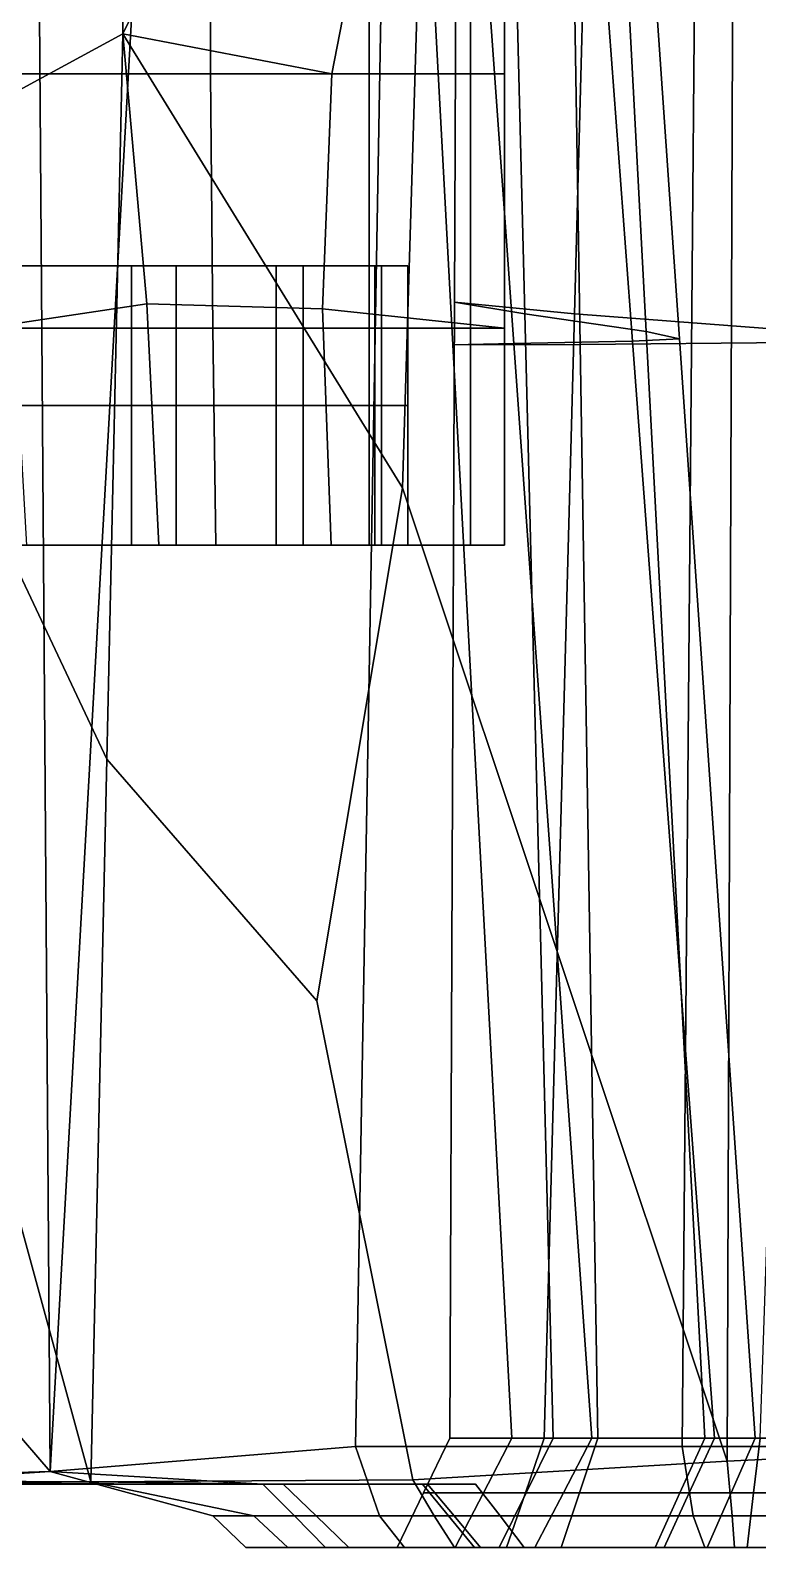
# Model space of a CAD drawing. Extents: x -0.97 to 0.97, y -3.2 to 2.94.
# Drawn here: x 0.247 to 0.497, y -2.739 to -2.216 of the extents above; entities that cross this region are included whole.
import ezdxf

# ---------------------------------------------------------------- set-up
doc = ezdxf.new("R2010")
doc.units = 0

msp = doc.modelspace()

# ---------------------------------------------------------------- linework, layer by layer
for points in [[(0.26286, -1.76159, 0.01704), (0.29488, -1.97177, -0.00767), (0.25343, -2.71258, 0.02692), (0.24793, -1.95902, 0.00483)], [(0.41702, -2.31357, 0.2454), (0.3928, -2.30962, 0.11033), (0.39437, -1.91815, 0.15133), (0.40726, -1.92605, 0.27622)], [(0.43408, -2.3136, -0.0145), (0.44447, -1.9261, 0.0317), (0.39437, -1.91815, 0.15133), (0.3928, -2.30962, 0.11033)], [(0.34594, -1.92133, 1.12217), (0.35015, -2.07007, 1.12574), (0.27849, -2.21712, 1.0984), (0.28188, -1.97782, 1.0984)], [(0.41702, -2.31357, 0.2454), (0.40726, -1.92605, 0.27622), (0.43867, -1.93832, 0.40727), (0.45883, -2.31971, 0.39112)], [(0.43408, -2.3136, -0.0145), (0.51104, -2.31948, -0.0949), (0.52397, -1.93786, -0.04749), (0.44447, -1.9261, 0.0317)], [(0.47028, -2.32227, 0.54791), (0.45883, -2.31971, 0.39112), (0.43867, -1.93832, 0.40727), (0.44417, -1.94344, 0.54536)], [(0.41318, -2.32384, 0.83545), (0.45414, -2.32305, 0.70096), (0.42595, -1.94501, 0.68131), (0.38621, -1.94659, 0.80595)], [(0.47028, -2.32227, 0.54791), (0.44417, -1.94344, 0.54536), (0.42595, -1.94501, 0.68131), (0.45414, -2.32305, 0.70096)], [(0.41318, -2.32384, 0.83545), (0.38621, -1.94659, 0.80595), (0.37191, -1.94753, 0.90145), (0.39223, -2.32431, 0.93648)], [(0.43607, -2.32413, 0.98912), (0.39223, -2.32431, 0.93648), (0.37191, -1.94753, 0.90145), (0.42998, -1.94717, 0.94996)], [(0.43607, -2.32413, 0.98912), (0.42998, -1.94717, 0.94996), (0.5142, -1.94588, 0.95759), (0.50904, -2.32349, 0.99943)], [(0.23482, -1.95991, -0.02552), (0.24793, -1.95902, 0.00483), (0.25343, -2.71258, 0.02692), (0.24006, -2.69689, -0.00434)], [(0.37042, -2.04184, -0.11605), (0.35873, -2.70392, -0.12125), (0.25343, -2.71258, 0.02692), (0.29488, -1.97177, -0.00767)], [(0.38591, -2.00983, 1.12898), (0.28188, -1.97782, 1.0984), (0.27849, -2.21712, 1.0984), (0.37491, -2.37356, 1.12318)], [(0.38591, -2.00983, 1.12898), (0.37491, -2.37356, 1.12318), (0.48676, -2.70905, 1.13476), (0.48932, -2.03383, 1.1394)], [(0.59151, -2.04184, 1.10951), (0.48932, -2.03383, 1.1394), (0.48676, -2.70905, 1.13476), (0.59145, -2.70392, 1.10936)], [(0.37042, -2.04184, -0.11605), (0.47692, -2.04184, -0.21589), (0.47122, -2.70392, -0.21927), (0.35873, -2.70392, -0.12125)], [(0.6018, -2.04184, -0.21502), (0.59954, -2.70392, -0.2166), (0.47122, -2.70392, -0.21927), (0.47692, -2.04184, -0.21589)], [(0.36616, -2.15068, 1.13597), (0.35048, -2.23086, 1.14548), (0.27849, -2.21712, 1.0984), (0.35015, -2.07007, 1.12574)], [(0.23645, -2.11747, 1.44996), (0.23784, -2.23089, 1.44737), (0.30867, -2.23089, 1.4374), (0.30832, -2.11747, 1.4401)], [(0.36337, -2.11747, 1.41052), (0.30832, -2.11747, 1.4401), (0.30867, -2.23089, 1.4374), (0.36337, -2.23089, 1.40778)], [(0.36616, -2.15068, 1.13597), (0.40999, -2.11747, 1.15476), (0.40999, -2.23089, 1.17069), (0.35048, -2.23086, 1.14548)], [(0.36337, -2.11747, 1.41052), (0.36337, -2.23089, 1.40778), (0.39834, -2.23089, 1.3535), (0.39834, -2.11747, 1.35391)], [(0.40999, -2.11747, 1.26293), (0.39834, -2.11747, 1.35391), (0.39834, -2.23089, 1.3535), (0.40999, -2.23089, 1.26952)], [(0.40999, -2.11747, 1.26293), (0.40999, -2.23089, 1.26952), (0.40999, -2.23089, 1.17069), (0.40999, -2.11747, 1.15476)], [(0.23089, -2.31853, 1.15186), (0.22938, -2.24378, 1.09349), (0.27849, -2.21712, 1.0984), (0.28681, -2.3102, 1.16762)], [(0.2421, -2.4015, 1.08215), (0.27302, -2.46703, 1.07893), (0.27849, -2.21712, 1.0984), (0.22938, -2.24378, 1.09349)], [(0.34532, -2.55034, 1.10581), (0.37491, -2.37356, 1.12318), (0.27849, -2.21712, 1.0984), (0.27302, -2.46703, 1.07893)], [(0.34727, -2.31186, 1.18443), (0.28681, -2.3102, 1.16762), (0.27849, -2.21712, 1.0984), (0.35048, -2.23086, 1.14548)], [(0.24111, -2.31853, 1.44582), (0.30949, -2.31853, 1.4355), (0.30867, -2.23089, 1.4374), (0.23784, -2.23089, 1.44737)], [(0.36337, -2.31853, 1.40576), (0.36337, -2.23089, 1.40778), (0.30867, -2.23089, 1.4374), (0.30949, -2.31853, 1.4355)], [(0.34727, -2.31186, 1.18443), (0.35048, -2.23086, 1.14548), (0.40999, -2.23089, 1.17069), (0.40999, -2.31853, 1.20177)], [(0.36337, -2.31853, 1.40576), (0.39834, -2.31853, 1.35562), (0.39834, -2.23089, 1.3535), (0.36337, -2.23089, 1.40778)], [(0.40999, -2.31853, 1.28405), (0.40999, -2.23089, 1.26952), (0.39834, -2.23089, 1.3535), (0.39834, -2.31853, 1.35562)], [(0.40999, -2.31853, 1.28405), (0.40999, -2.31853, 1.20177), (0.40999, -2.23089, 1.17069), (0.40999, -2.23089, 1.26952)], [(0.22235, -2.34514, 1.23976), (0.28149, -2.34514, 1.25935), (0.28149, -2.297, 1.25935), (0.22235, -2.297, 1.23976)], [(0.23, -2.297, 1.32536), (0.22235, -2.297, 1.23976), (0.28149, -2.297, 1.25935), (0.28916, -2.297, 1.33106)], [(0.23, -2.297, 1.32536), (0.28916, -2.297, 1.33106), (0.29683, -2.297, 1.40277), (0.23765, -2.297, 1.41096)], [(0.23765, -2.34514, 1.41096), (0.23765, -2.297, 1.41096), (0.29683, -2.297, 1.40277), (0.29683, -2.34514, 1.40277)], [(0.33138, -2.34514, 1.26612), (0.33138, -2.297, 1.26612), (0.28149, -2.297, 1.25935), (0.28149, -2.34514, 1.25935)], [(0.33599, -2.297, 1.32291), (0.28916, -2.297, 1.33106), (0.28149, -2.297, 1.25935), (0.33138, -2.297, 1.26612)], [(0.33599, -2.297, 1.32291), (0.3406, -2.297, 1.37971), (0.29683, -2.297, 1.40277), (0.28916, -2.297, 1.33106)], [(0.3406, -2.34514, 1.37971), (0.29683, -2.34514, 1.40277), (0.29683, -2.297, 1.40277), (0.3406, -2.297, 1.37971)], [(0.33138, -2.34514, 1.26612), (0.36534, -2.34514, 1.27673), (0.36534, -2.297, 1.27673), (0.33138, -2.297, 1.26612)], [(0.33599, -2.297, 1.32291), (0.33138, -2.297, 1.26612), (0.36534, -2.297, 1.27673), (0.37666, -2.297, 1.30785)], [(0.33599, -2.297, 1.32291), (0.37666, -2.297, 1.30785), (0.36765, -2.297, 1.34649), (0.3406, -2.297, 1.37971)], [(0.3406, -2.34514, 1.37971), (0.3406, -2.297, 1.37971), (0.36765, -2.297, 1.34649), (0.36765, -2.34514, 1.34649)], [(0.37666, -2.34514, 1.30785), (0.37666, -2.297, 1.30785), (0.36534, -2.297, 1.27673), (0.36534, -2.34514, 1.27673)], [(0.37666, -2.34514, 1.30785), (0.36765, -2.34514, 1.34649), (0.36765, -2.297, 1.34649), (0.37666, -2.297, 1.30785)], [(0.23089, -2.31853, 1.15186), (0.28681, -2.3102, 1.16762), (0.29096, -2.39328, 1.22998), (0.2324, -2.39328, 1.21023)], [(0.34727, -2.31186, 1.18443), (0.35029, -2.39328, 1.2381), (0.29096, -2.39328, 1.22998), (0.28681, -2.3102, 1.16762)], [(0.41702, -2.31357, 0.2454), (0.42679, -2.70109, 0.21458), (0.39122, -2.70109, 0.06934), (0.3928, -2.30962, 0.11033)], [(0.43408, -2.3136, -0.0145), (0.3928, -2.30962, 0.11033), (0.39122, -2.70109, 0.06934), (0.42368, -2.70109, -0.06071)], [(0.34727, -2.31186, 1.18443), (0.40999, -2.31853, 1.20177), (0.40999, -2.39328, 1.24042), (0.35029, -2.39328, 1.2381)], [(0.41702, -2.31357, 0.2454), (0.45883, -2.31971, 0.39112), (0.47899, -2.70109, 0.37496), (0.42679, -2.70109, 0.21458)], [(0.43408, -2.3136, -0.0145), (0.42368, -2.70109, -0.06071), (0.49811, -2.70109, -0.14231), (0.51104, -2.31948, -0.0949)], [(0.24111, -2.31853, 1.44582), (0.24534, -2.39328, 1.44479), (0.31054, -2.39328, 1.43399), (0.30949, -2.31853, 1.4355)], [(0.36337, -2.31853, 1.40576), (0.30949, -2.31853, 1.4355), (0.31054, -2.39328, 1.43399), (0.36337, -2.39328, 1.4041)], [(0.36337, -2.31853, 1.40576), (0.36337, -2.39328, 1.4041), (0.39834, -2.39328, 1.359), (0.39834, -2.31853, 1.35562)], [(0.40999, -2.31853, 1.28405), (0.39834, -2.31853, 1.35562), (0.39834, -2.39328, 1.359), (0.40999, -2.39328, 1.30254)], [(0.40999, -2.31853, 1.28405), (0.40999, -2.39328, 1.30254), (0.40999, -2.39328, 1.24042), (0.40999, -2.31853, 1.20177)], [(0.47028, -2.32227, 0.54791), (0.49638, -2.70109, 0.55046), (0.47899, -2.70109, 0.37496), (0.45883, -2.31971, 0.39112)], [(0.41318, -2.32384, 0.83545), (0.39223, -2.32431, 0.93648), (0.41254, -2.70109, 0.97151), (0.44015, -2.70109, 0.86495)], [(0.43607, -2.32413, 0.98912), (0.44216, -2.70109, 1.02828), (0.41254, -2.70109, 0.97151), (0.39223, -2.32431, 0.93648)], [(0.41318, -2.32384, 0.83545), (0.44015, -2.70109, 0.86495), (0.48233, -2.70109, 0.72061), (0.45414, -2.32305, 0.70096)], [(0.43607, -2.32413, 0.98912), (0.50904, -2.32349, 0.99943), (0.50387, -2.70109, 1.04127), (0.44216, -2.70109, 1.02828)], [(0.47028, -2.32227, 0.54791), (0.45414, -2.32305, 0.70096), (0.48233, -2.70109, 0.72061), (0.49638, -2.70109, 0.55046)], [(0.22235, -2.34514, 1.23976), (0.22235, -2.39328, 1.23976), (0.28149, -2.39328, 1.25935), (0.28149, -2.34514, 1.25935)], [(0.23765, -2.34514, 1.41096), (0.29683, -2.34514, 1.40277), (0.29683, -2.39328, 1.40277), (0.23765, -2.39328, 1.41096)], [(0.33138, -2.34514, 1.26612), (0.28149, -2.34514, 1.25935), (0.28149, -2.39328, 1.25935), (0.33138, -2.39328, 1.26612)], [(0.3406, -2.34514, 1.37971), (0.3406, -2.39328, 1.37971), (0.29683, -2.39328, 1.40277), (0.29683, -2.34514, 1.40277)], [(0.33138, -2.34514, 1.26612), (0.33138, -2.39328, 1.26612), (0.36534, -2.39328, 1.27673), (0.36534, -2.34514, 1.27673)], [(0.3406, -2.34514, 1.37971), (0.36765, -2.34514, 1.34649), (0.36765, -2.39328, 1.34649), (0.3406, -2.39328, 1.37971)], [(0.37666, -2.34514, 1.30785), (0.36534, -2.34514, 1.27673), (0.36534, -2.39328, 1.27673), (0.37666, -2.39328, 1.30785)], [(0.37666, -2.34514, 1.30785), (0.37666, -2.39328, 1.30785), (0.36765, -2.39328, 1.34649), (0.36765, -2.34514, 1.34649)], [(0.34532, -2.55034, 1.10581), (0.37848, -2.71542, 1.10941), (0.48676, -2.70905, 1.13476), (0.37491, -2.37356, 1.12318)], [(0.22738, -2.39328, 1.225), (0.28623, -2.39328, 1.24466), (0.28149, -2.39328, 1.25935), (0.22235, -2.39328, 1.23976)], [(0.22738, -2.39328, 1.225), (0.2324, -2.39328, 1.21023), (0.29096, -2.39328, 1.22998), (0.28623, -2.39328, 1.24466)], [(0.24149, -2.39328, 1.42787), (0.23765, -2.39328, 1.41096), (0.29683, -2.39328, 1.40277), (0.30369, -2.39328, 1.41838)], [(0.24149, -2.39328, 1.42787), (0.30369, -2.39328, 1.41838), (0.31054, -2.39328, 1.43399), (0.24534, -2.39328, 1.44479)], [(0.34084, -2.39328, 1.25211), (0.33138, -2.39328, 1.26612), (0.28149, -2.39328, 1.25935), (0.28623, -2.39328, 1.24466)], [(0.34084, -2.39328, 1.25211), (0.28623, -2.39328, 1.24466), (0.29096, -2.39328, 1.22998), (0.35029, -2.39328, 1.2381)], [(0.35198, -2.39328, 1.39191), (0.30369, -2.39328, 1.41838), (0.29683, -2.39328, 1.40277), (0.3406, -2.39328, 1.37971)], [(0.35198, -2.39328, 1.39191), (0.36337, -2.39328, 1.4041), (0.31054, -2.39328, 1.43399), (0.30369, -2.39328, 1.41838)], [(0.34084, -2.39328, 1.25211), (0.38021, -2.39328, 1.26605), (0.36534, -2.39328, 1.27673), (0.33138, -2.39328, 1.26612)], [(0.35198, -2.39328, 1.39191), (0.3406, -2.39328, 1.37971), (0.36765, -2.39328, 1.34649), (0.38299, -2.39328, 1.35274)], [(0.34084, -2.39328, 1.25211), (0.35029, -2.39328, 1.2381), (0.40999, -2.39328, 1.24042), (0.38021, -2.39328, 1.26605)], [(0.35198, -2.39328, 1.39191), (0.38299, -2.39328, 1.35274), (0.39834, -2.39328, 1.359), (0.36337, -2.39328, 1.4041)], [(0.39333, -2.39328, 1.3052), (0.37666, -2.39328, 1.30785), (0.36534, -2.39328, 1.27673), (0.38021, -2.39328, 1.26605)], [(0.39333, -2.39328, 1.3052), (0.38299, -2.39328, 1.35274), (0.36765, -2.39328, 1.34649), (0.37666, -2.39328, 1.30785)], [(0.39333, -2.39328, 1.3052), (0.38021, -2.39328, 1.26605), (0.40999, -2.39328, 1.24042), (0.40999, -2.39328, 1.30254)], [(0.39333, -2.39328, 1.3052), (0.40999, -2.39328, 1.30254), (0.39834, -2.39328, 1.359), (0.38299, -2.39328, 1.35274)], [(0.2421, -2.4015, 1.08215), (0.20046, -2.47105, 1.07862), (0.26745, -2.71609, 1.05916), (0.27302, -2.46703, 1.07893)], [(0.34532, -2.55034, 1.10581), (0.27302, -2.46703, 1.07893), (0.26745, -2.71609, 1.05916), (0.37848, -2.71542, 1.10941)], [(0.11195, -2.49532, 1.0843), (0.13338, -2.71542, 1.07778), (0.26745, -2.71609, 1.05916), (0.20046, -2.47105, 1.07862)], [(0.13884, -2.69688, -0.03002), (0.24006, -2.69689, -0.00434), (0.25343, -2.71258, 0.02692), (0.12624, -2.71647, -0.00348)], [(0.41751, -2.71995, 0.21375), (0.38213, -2.71995, 0.06604), (0.39122, -2.70109, 0.06934), (0.42679, -2.70109, 0.21458)], [(0.41723, -2.71995, -0.06664), (0.42368, -2.70109, -0.06071), (0.39122, -2.70109, 0.06934), (0.38213, -2.71995, 0.06604)], [(0.43032, -2.71995, 0.86719), (0.44015, -2.70109, 0.86495), (0.41254, -2.70109, 0.97151), (0.4028, -2.71995, 0.97733)], [(0.43586, -2.71995, 1.0373), (0.4028, -2.71995, 0.97733), (0.41254, -2.70109, 0.97151), (0.44216, -2.70109, 1.02828)], [(0.41723, -2.71995, -0.06664), (0.49586, -2.71995, -0.15019), (0.49811, -2.70109, -0.14231), (0.42368, -2.70109, -0.06071)], [(0.41751, -2.71995, 0.21375), (0.42679, -2.70109, 0.21458), (0.47899, -2.70109, 0.37496), (0.47048, -2.71995, 0.37553)], [(0.43032, -2.71995, 0.86719), (0.47368, -2.71995, 0.72039), (0.48233, -2.70109, 0.72061), (0.44015, -2.70109, 0.86495)], [(0.43586, -2.71995, 1.0373), (0.44216, -2.70109, 1.02828), (0.50387, -2.70109, 1.04127), (0.50234, -2.71995, 1.05273)], [(0.48813, -2.71995, 0.55046), (0.47048, -2.71995, 0.37553), (0.47899, -2.70109, 0.37496), (0.49638, -2.70109, 0.55046)], [(0.48813, -2.71995, 0.55046), (0.49638, -2.70109, 0.55046), (0.48233, -2.70109, 0.72061), (0.47368, -2.71995, 0.72039)], [(0.59104, -2.71995, -0.15048), (0.58841, -2.70109, -0.1422), (0.49811, -2.70109, -0.14231), (0.49586, -2.71995, -0.15019)], [(0.36694, -2.72788, -0.11301), (0.30948, -2.72788, 0.03864), (0.25343, -2.71258, 0.02692), (0.35873, -2.70392, -0.12125)], [(0.36694, -2.72788, -0.11301), (0.35873, -2.70392, -0.12125), (0.47122, -2.70392, -0.21927), (0.47501, -2.72788, -0.20836)], [(0.59874, -2.72788, -0.20602), (0.47501, -2.72788, -0.20836), (0.47122, -2.70392, -0.21927), (0.59954, -2.70392, -0.2166)], [(0.58837, -2.72788, 1.10186), (0.59145, -2.70392, 1.10936), (0.48676, -2.70905, 1.13476), (0.48842, -2.72788, 1.12638)], [(0.09285, -2.71694, 0.0695), (0.12624, -2.71647, -0.00348), (0.25343, -2.71258, 0.02692), (0.1857, -2.71694, 0.08908)], [(0.24514, -2.71694, 0.23494), (0.1857, -2.71694, 0.08908), (0.25343, -2.71258, 0.02692), (0.32674, -2.71697, 0.20389)], [(0.3376, -2.72788, 0.20521), (0.32674, -2.71697, 0.20389), (0.25343, -2.71258, 0.02692), (0.30948, -2.72788, 0.03864)], [(0.38576, -2.72788, 1.1028), (0.48842, -2.72788, 1.12638), (0.48676, -2.70905, 1.13476), (0.37848, -2.71542, 1.10941)], [(0.09849, -2.71694, 1.03878), (0.19698, -2.71694, 1.02244), (0.26745, -2.71609, 1.05916), (0.13338, -2.71542, 1.07778)], [(0.25275, -2.71694, 0.87129), (0.19698, -2.71694, 1.02244), (0.12706, -2.71566, 0.98433), (0.17176, -2.71662, 0.85281)], [(0.24514, -2.71694, 0.23494), (0.2902, -2.71694, 0.38674), (0.19869, -2.71662, 0.39451), (0.16356, -2.71662, 0.26598)], [(0.25275, -2.71694, 0.87129), (0.17176, -2.71662, 0.85281), (0.20468, -2.71662, 0.71088), (0.29408, -2.71694, 0.7155)], [(0.25275, -2.71694, 0.87129), (0.33375, -2.71697, 0.88976), (0.26745, -2.71609, 1.05916), (0.19698, -2.71694, 1.02244)], [(0.30654, -2.71694, 0.55046), (0.21302, -2.71662, 0.55046), (0.19869, -2.71662, 0.39451), (0.2902, -2.71694, 0.38674)], [(0.30654, -2.71694, 0.55046), (0.29408, -2.71694, 0.7155), (0.20468, -2.71662, 0.71088), (0.21302, -2.71662, 0.55046)], [(0.24514, -2.71694, 0.23494), (0.32674, -2.71697, 0.20389), (0.38174, -2.71697, 0.37898), (0.2902, -2.71694, 0.38674)], [(0.25275, -2.71694, 0.87129), (0.29408, -2.71694, 0.7155), (0.3835, -2.71697, 0.72012), (0.33375, -2.71697, 0.88976)], [(0.38576, -2.72788, 1.1028), (0.37848, -2.71542, 1.10941), (0.26745, -2.71609, 1.05916), (0.3236, -2.72788, 1.02539)], [(0.34513, -2.72788, 0.88843), (0.3236, -2.72788, 1.02539), (0.26745, -2.71609, 1.05916), (0.33375, -2.71697, 0.88976)], [(0.30654, -2.71694, 0.55046), (0.2902, -2.71694, 0.38674), (0.38174, -2.71697, 0.37898), (0.40008, -2.71697, 0.55046)], [(0.30654, -2.71694, 0.55046), (0.40008, -2.71697, 0.55046), (0.3835, -2.71697, 0.72012), (0.29408, -2.71694, 0.7155)], [(0.3376, -2.72788, 0.20521), (0.39077, -2.72788, 0.37853), (0.38174, -2.71697, 0.37898), (0.32674, -2.71697, 0.20389)], [(0.34513, -2.72788, 0.88843), (0.33375, -2.71697, 0.88976), (0.3835, -2.71697, 0.72012), (0.39265, -2.72788, 0.72056)], [(0.40849, -2.72788, 0.55046), (0.40008, -2.71697, 0.55046), (0.38174, -2.71697, 0.37898), (0.39077, -2.72788, 0.37853)], [(0.40849, -2.72788, 0.55046), (0.39265, -2.72788, 0.72056), (0.3835, -2.71697, 0.72012), (0.40008, -2.71697, 0.55046)], [(0.41751, -2.71995, 0.21375), (0.40819, -2.73877, 0.21291), (0.373, -2.73877, 0.06273), (0.38213, -2.71995, 0.06604)], [(0.41723, -2.71995, -0.06664), (0.38213, -2.71995, 0.06604), (0.373, -2.73877, 0.06273), (0.41076, -2.73877, -0.0726)], [(0.43032, -2.71995, 0.86719), (0.4028, -2.71995, 0.97733), (0.39303, -2.73877, 0.98319), (0.42045, -2.73877, 0.86944)], [(0.43586, -2.71995, 1.0373), (0.42953, -2.73877, 1.04636), (0.39303, -2.73877, 0.98319), (0.4028, -2.71995, 0.97733)], [(0.41751, -2.71995, 0.21375), (0.47048, -2.71995, 0.37553), (0.46192, -2.73877, 0.37611), (0.40819, -2.73877, 0.21291)], [(0.41723, -2.71995, -0.06664), (0.41076, -2.73877, -0.0726), (0.4936, -2.73877, -0.15809), (0.49586, -2.71995, -0.15019)], [(0.43032, -2.71995, 0.86719), (0.42045, -2.73877, 0.86944), (0.46499, -2.73877, 0.72017), (0.47368, -2.71995, 0.72039)], [(0.43586, -2.71995, 1.0373), (0.50234, -2.71995, 1.05273), (0.50079, -2.73877, 1.06423), (0.42953, -2.73877, 1.04636)], [(0.48813, -2.71995, 0.55046), (0.47984, -2.73877, 0.55046), (0.46192, -2.73877, 0.37611), (0.47048, -2.71995, 0.37553)], [(0.48813, -2.71995, 0.55046), (0.47368, -2.71995, 0.72039), (0.46499, -2.73877, 0.72017), (0.47984, -2.73877, 0.55046)], [(0.59104, -2.71995, -0.15048), (0.49586, -2.71995, -0.15019), (0.4936, -2.73877, -0.15809), (0.59367, -2.73877, -0.15878)], [(0.3376, -2.72788, 0.20521), (0.30948, -2.72788, 0.03864), (0.32094, -2.73879, 0.04328), (0.34835, -2.73879, 0.20659)], [(0.36694, -2.72788, -0.11301), (0.37558, -2.73879, -0.10448), (0.32094, -2.73879, 0.04328), (0.30948, -2.72788, 0.03864)], [(0.34513, -2.72788, 0.88843), (0.3564, -2.73879, 0.88704), (0.33531, -2.73879, 1.02119), (0.3236, -2.72788, 1.02539)], [(0.38576, -2.72788, 1.1028), (0.3236, -2.72788, 1.02539), (0.33531, -2.73879, 1.02119), (0.39281, -2.73879, 1.09605)], [(0.3376, -2.72788, 0.20521), (0.34835, -2.73879, 0.20659), (0.39968, -2.73879, 0.3781), (0.39077, -2.72788, 0.37853)], [(0.34513, -2.72788, 0.88843), (0.39265, -2.72788, 0.72056), (0.40169, -2.73879, 0.721), (0.3564, -2.73879, 0.88704)], [(0.36694, -2.72788, -0.11301), (0.47501, -2.72788, -0.20836), (0.47901, -2.73879, -0.19714), (0.37558, -2.73879, -0.10448)], [(0.38576, -2.72788, 1.1028), (0.39281, -2.73879, 1.09605), (0.48932, -2.73879, 1.11819), (0.48842, -2.72788, 1.12638)], [(0.40849, -2.72788, 0.55046), (0.39077, -2.72788, 0.37853), (0.39968, -2.73879, 0.3781), (0.41679, -2.73879, 0.55046)], [(0.40849, -2.72788, 0.55046), (0.41679, -2.73879, 0.55046), (0.40169, -2.73879, 0.721), (0.39265, -2.72788, 0.72056)], [(0.59874, -2.72788, -0.20602), (0.59796, -2.73879, -0.19518), (0.47901, -2.73879, -0.19714), (0.47501, -2.72788, -0.20836)], [(0.58837, -2.72788, 1.10186), (0.48842, -2.72788, 1.12638), (0.48932, -2.73879, 1.11819), (0.58522, -2.73879, 1.09417)], [(0.37827, -2.73881, 0.20975), (0.34835, -2.73879, 0.20659), (0.32094, -2.73879, 0.04328), (0.34698, -2.73881, 0.053)], [(0.39317, -2.73881, -0.08853), (0.34698, -2.73881, 0.053), (0.32094, -2.73879, 0.04328), (0.37558, -2.73879, -0.10448)], [(0.41117, -2.73881, 1.07121), (0.39281, -2.73879, 1.09605), (0.33531, -2.73879, 1.02119), (0.36417, -2.73881, 1.00219)], [(0.38843, -2.73881, 0.87824), (0.36417, -2.73881, 1.00219), (0.33531, -2.73879, 1.02119), (0.3564, -2.73879, 0.88704)], [(0.37827, -2.73881, 0.20975), (0.34698, -2.73881, 0.053), (0.373, -2.73877, 0.06273), (0.40819, -2.73877, 0.21291)], [(0.39317, -2.73881, -0.08853), (0.41076, -2.73877, -0.0726), (0.373, -2.73877, 0.06273), (0.34698, -2.73881, 0.053)], [(0.37827, -2.73881, 0.20975), (0.4308, -2.73881, 0.3771), (0.39968, -2.73879, 0.3781), (0.34835, -2.73879, 0.20659)], [(0.38843, -2.73881, 0.87824), (0.3564, -2.73879, 0.88704), (0.40169, -2.73879, 0.721), (0.43334, -2.73881, 0.72059)], [(0.41117, -2.73881, 1.07121), (0.36417, -2.73881, 1.00219), (0.39303, -2.73877, 0.98319), (0.42953, -2.73877, 1.04636)], [(0.38843, -2.73881, 0.87824), (0.42045, -2.73877, 0.86944), (0.39303, -2.73877, 0.98319), (0.36417, -2.73881, 1.00219)], [(0.39317, -2.73881, -0.08853), (0.37558, -2.73879, -0.10448), (0.47901, -2.73879, -0.19714), (0.4863, -2.73881, -0.17761)], [(0.37827, -2.73881, 0.20975), (0.40819, -2.73877, 0.21291), (0.46192, -2.73877, 0.37611), (0.4308, -2.73881, 0.3771)], [(0.38843, -2.73881, 0.87824), (0.43334, -2.73881, 0.72059), (0.46499, -2.73877, 0.72017), (0.42045, -2.73877, 0.86944)], [(0.41117, -2.73881, 1.07121), (0.49506, -2.73881, 1.09122), (0.48932, -2.73879, 1.11819), (0.39281, -2.73879, 1.09605)], [(0.39317, -2.73881, -0.08853), (0.4863, -2.73881, -0.17761), (0.4936, -2.73877, -0.15809), (0.41076, -2.73877, -0.0726)], [(0.44831, -2.73881, 0.55046), (0.41679, -2.73879, 0.55046), (0.39968, -2.73879, 0.3781), (0.4308, -2.73881, 0.3771)], [(0.44831, -2.73881, 0.55046), (0.43334, -2.73881, 0.72059), (0.40169, -2.73879, 0.721), (0.41679, -2.73879, 0.55046)], [(0.41117, -2.73881, 1.07121), (0.42953, -2.73877, 1.04636), (0.50079, -2.73877, 1.06423), (0.49506, -2.73881, 1.09122)], [(0.44831, -2.73881, 0.55046), (0.4308, -2.73881, 0.3771), (0.46192, -2.73877, 0.37611), (0.47984, -2.73877, 0.55046)], [(0.44831, -2.73881, 0.55046), (0.47984, -2.73877, 0.55046), (0.46499, -2.73877, 0.72017), (0.43334, -2.73881, 0.72059)], [(0.59582, -2.73881, -0.17697), (0.4863, -2.73881, -0.17761), (0.47901, -2.73879, -0.19714), (0.59796, -2.73879, -0.19518)], [(0.59582, -2.73881, -0.17697), (0.59367, -2.73877, -0.15878), (0.4936, -2.73877, -0.15809), (0.4863, -2.73881, -0.17761)], [(0.58143, -2.73881, 1.06815), (0.58522, -2.73879, 1.09417), (0.48932, -2.73879, 1.11819), (0.49506, -2.73881, 1.09122)], [(0.58143, -2.73881, 1.06815), (0.49506, -2.73881, 1.09122), (0.50079, -2.73877, 1.06423), (0.57764, -2.73877, 1.04211)]]:
    msp.add_3dface(points)

doc.saveas('drawing.dxf')
